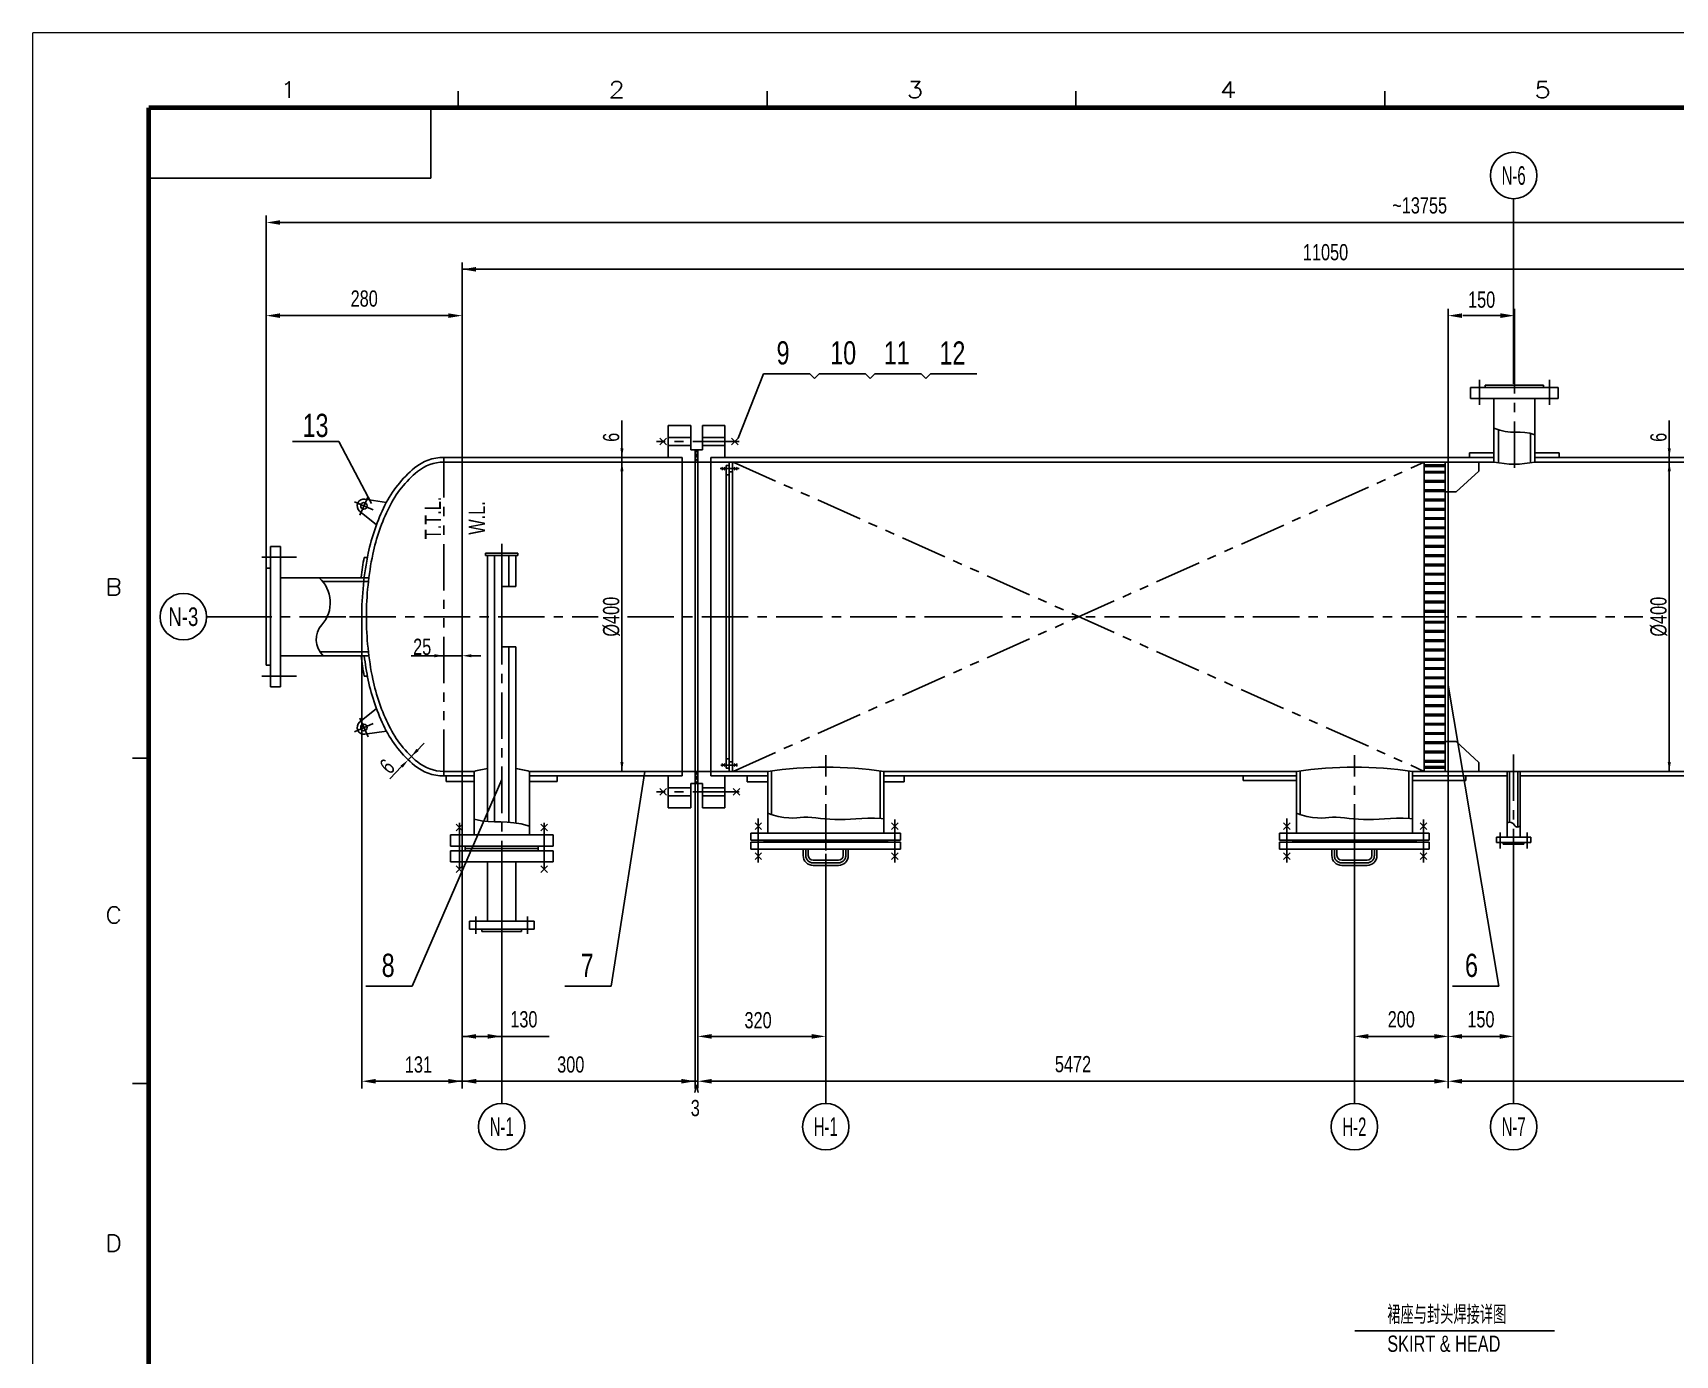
# Model space of a CAD drawing. Extents: x 0 to 841, y 0 to 594.
# Drawn here: x 0 to 354, y 309 to 594 of the extents above; entities that cross this region are included whole.
import ezdxf
from ezdxf.enums import TextEntityAlignment as Align

# ---------------------------------------------------------------- set-up
doc = ezdxf.new("R2010")
doc.units = 0
doc.header["$LTSCALE"] = 8
doc.header["$MEASUREMENT"] = 0
for name, pattern in [('CENTER', [2, 1.25, -0.25, 0.25, -0.25]), ('HIDDEN', [0.375, 0.25, -0.125]), ('PHANTOM', [2.5, 1.25, -0.25, 0.25, -0.25, 0.25, -0.25])]:
    doc.linetypes.add(name, pattern=pattern)
doc.layers.get('0').update_dxf_attribs({"color": 2, "linetype": 'CONTINUOUS'})
for name, color, linetype in [('border', 7, 'CONTINUOUS'), ('CEN', 3, 'CENTER'), ('HID', 4, 'HIDDEN'), ('OT', 1, 'CONTINUOUS'), ('PHAN', 6, 'PHANTOM')]:
    doc.layers.add(name, color=color, linetype=linetype)
doc.styles.add('HZ0', font='TXT.shx', dxfattribs={"width": 0.75, "bigfont": 'hztxt0.shx'})
doc.styles.get("Standard").update_dxf_attribs({"font": 'JDECSTD', "width": 0.75, "bigfont": 'HZDX'})

# ---------------------------------------------------------------- blocks, each defined once
blk = doc.blocks.new('cenline')
at = {"layer": 'CEN'}
for p, q in [((69.16, 492.04), (73.57, 492.04)), ((71.36, 489.84), (71.36, 494.25))]:
    blk.add_line(p, q, dxfattribs=at)

msp = doc.modelspace()

# ---------------------------------------------------------------- hatches: boundary and pattern name
h = msp.add_hatch()
h.set_pattern_fill('LINE', color=256, scale=0.166667, angle=495, style=0)
h.set_pattern_definition([(135, (-20.39756, 159.9337), (-0.37417734, -0.37417734), [])])
h.paths.add_polyline_path([(143.3113, 504.1243), (142.778, 504.1243), (142.778, 502.6943), (143.3113, 502.6943)])
h = msp.add_hatch()
h.set_pattern_fill('LINE', color=256, scale=0.166667, angle=405, style=0)
h.set_pattern_definition([(45, (-20.39756, 159.9337), (-0.37417734, 0.37417734), [])])
h.paths.add_polyline_path([(143.3113, 504.1243), (142.778, 504.1243), (142.778, 502.6943), (143.3113, 502.6943)])
h = msp.add_hatch()
h.set_pattern_fill('LINE', color=256, scale=0.166667, angle=405, style=0)
h.set_pattern_definition([(45, (-20.39756, 158.8539), (-0.37417734, 0.37417734), [])])
h.paths.add_polyline_path([(143.3113, 503.0445), (142.778, 503.0445), (142.778, 501.6145), (143.3113, 501.6145)])
h = msp.add_hatch()
h.set_pattern_fill('LINE', color=256, scale=0.166667, angle=495, style=0)
h.set_pattern_definition([(135, (-20.39756, 158.8539), (-0.37417734, -0.37417734), [])])
h.paths.add_polyline_path([(143.3113, 503.0445), (142.778, 503.0445), (142.778, 501.6145), (143.3113, 501.6145)])
h = msp.add_hatch()
h.set_pattern_fill('LINE', color=256, scale=0.166667, angle=495, style=0)
h.set_pattern_definition([(225, (-20.39756, 777.44136), (-0.37417734, 0.37417734), [])])
h.paths.add_polyline_path([(143.3113, 433.2508), (142.778, 433.2508), (142.778, 434.6807), (143.3113, 434.6807)])
h = msp.add_hatch()
h.set_pattern_fill('LINE', color=256, scale=0.166667, angle=405, style=0)
h.set_pattern_definition([(315, (-20.39756, 777.44136), (-0.37417734, -0.37417734), [])])
h.paths.add_polyline_path([(143.3113, 433.2508), (142.778, 433.2508), (142.778, 434.6807), (143.3113, 434.6807)])
h = msp.add_hatch()
h.set_pattern_fill('LINE', color=256, scale=0.166667, angle=405, style=0)
h.set_pattern_definition([(315, (-20.39756, 776.36156), (-0.37417734, -0.37417734), [])])
h.paths.add_polyline_path([(143.3113, 432.171), (142.778, 432.171), (142.778, 433.6009), (143.3113, 433.6009)])
h = msp.add_hatch()
h.set_pattern_fill('LINE', color=256, scale=0.166667, angle=495, style=0)
h.set_pattern_definition([(225, (-20.39756, 776.36156), (-0.37417734, 0.37417734), [])])
h.paths.add_polyline_path([(143.3113, 432.171), (142.778, 432.171), (142.778, 433.6009), (143.3113, 433.6009)])

# ---------------------------------------------------------------- linework, layer by layer
for p, q in [((319.158, 518.3196), (319.158, 558.2511)), ((152.0296, 506.6114), (157.4589, 520.5122)), ((167.4589, 520.5122), (168.4589, 519.5122)), ((169.4589, 520.5122), (168.4589, 519.5122)), ((179.4589, 520.5122), (180.4589, 519.5122)), ((181.4589, 520.5122), (180.4589, 519.5122)), ((191.4589, 520.5122), (192.4589, 519.5122)), ((193.4589, 520.5122), (192.4589, 519.5122)), ((126.9679, 434.8143), (126.9679, 510.4614)), ((352.7019, 434.8143), (352.7019, 510.4614)), ((73.0207, 492.5781), (65.9315, 505.8874)), ((47.5122, 468.1476), (37.4371, 468.1476)), ((92.542, 459.7317), (81.5182, 459.7317)), ((84.5578, 459.7317), (81.6188, 459.7317)), ((94.542, 459.7317), (96.542, 459.7317)), ((305.0532, 453.3637), (315.9709, 388.4881)), ((80.8677, 437.2727), (84.3185, 440.8918)), ((79.4876, 435.8252), (76.9512, 433.1651)), ((101.0578, 433.0233), (81.7526, 388.4881)), ((131.9021, 434.8143), (124.6467, 388.4881)), ((142.778, 432.5823), (142.778, 366.4355)), ((101.0578, 418.0874), (101.0578, 376.1807)), ((101.0578, 417.9757), (101.0578, 363.2214)), ((284.8338, 417.9757), (284.8338, 363.2214)), ((319.158, 417.9757), (319.158, 363.2214)), ((143.3113, 376.6807), (143.3113, 366.5146)), ((305.0532, 376.6807), (305.0532, 366.5146)), ((305.0532, 376.6807), (305.0532, 366.5146)), ((142.6902, 365.5702), (143.0522, 367.2454)), ((143.4141, 365.5702), (143.0522, 367.2454)), ((146.3113, 368.0146), (302.0532, 368.0146)), ((284.9333, 314.2175), (327.9961, 314.2175))]:
    msp.add_line(p, q)
at = {"color": 2}
for p, q in [((50.3013, 469.1476), (50.3013, 554.6215)), ((53.3013, 553.1215), (580.3709, 553.1215)), ((92.542, 503.3143), (92.542, 544.533)), ((92.542, 543.033), (464.6901, 543.033)), ((50.3013, 469.1476), (50.3013, 534.5443)), ((92.542, 502.481), (92.542, 534.5443)), ((305.0532, 501.481), (305.0532, 534.5443)), ((319.3127, 518.0345), (319.3127, 534.5443)), ((53.3013, 533.0443), (89.542, 533.0443)), ((308.2079, 533.0443), (316.3127, 533.0443)), ((70.8912, 468.1631), (70.8912, 366.4355)), ((92.542, 436.1038), (92.542, 366.4355)), ((143.3113, 432.8143), (143.3113, 376.1807)), ((305.0532, 435.0454), (305.0532, 376.1807)), ((319.158, 418.0874), (319.158, 376.1807)), ((170.8938, 417.0434), (170.8938, 363.2214)), ((284.8338, 417.0434), (284.8338, 376.1807)), ((92.542, 377.6807), (111.2499, 377.6807)), ((146.3113, 377.6807), (167.8938, 377.6807)), ((302.0532, 377.6807), (287.8338, 377.6807)), ((308.0532, 377.6807), (316.158, 377.6807)), ((73.9017, 368.0129), (92.542, 368.0129)), ((92.542, 368.0146), (143.3113, 368.0146)), ((308.0532, 368.0146), (464.6901, 368.0146))]:
    msp.add_line(p, q, dxfattribs=at)
at = {"color": 7, "lineweight": 25}
msp.add_line((305.0532, 433.8143), (305.0532, 396.3121), dxfattribs=at)
at = {"extrusion": (0, 0, -1)}
for p, q in [((159.1332, 425.5177), (158.397, 425.7794)), ((160.6151, 425.103), (159.1332, 425.5177)), ((161.858, 424.8635), (160.6151, 425.103)), ((162.9103, 424.7598), (161.858, 424.8635)), ((164.6371, 424.8031), (163.8205, 424.7528)), ((165.4085, 424.8714), (164.6371, 424.8031)), ((166.1832, 424.9186), (165.4085, 424.8714)), ((167.0012, 424.9142), (166.1832, 424.9186)), ((167.8679, 424.8639), (167.0012, 424.9142)), ((168.7802, 424.7824), (167.8679, 424.8639)), ((169.7352, 424.6844), (168.7802, 424.7824)), ((273.0733, 425.5177), (272.337, 425.7794)), ((274.5552, 425.103), (273.0733, 425.5177)), ((275.798, 424.8635), (274.5552, 425.103)), ((276.8503, 424.7598), (275.798, 424.8635)), ((278.5771, 424.8031), (277.7605, 424.7528)), ((279.3485, 424.8714), (278.5771, 424.8031)), ((280.1232, 424.9186), (279.3485, 424.8714)), ((280.9412, 424.9142), (280.1232, 424.9186)), ((281.8079, 424.8639), (280.9412, 424.9142)), ((282.7202, 424.7824), (281.8079, 424.8639)), ((283.6752, 424.6844), (282.7202, 424.7824)), ((163.8205, 424.7528), (162.9103, 424.7598)), ((170.7298, 424.5843), (169.7352, 424.6844)), ((171.7609, 424.497), (170.7298, 424.5843)), ((172.8254, 424.437), (171.7609, 424.497)), ((173.9203, 424.4189), (172.8254, 424.437)), ((175.0446, 424.4515), (173.9203, 424.4189)), ((176.205, 424.5195), (175.0446, 424.4515)), ((177.4105, 424.6015), (176.205, 424.5195)), ((178.6699, 424.6766), (177.4105, 424.6015)), ((179.9921, 424.7233), (178.6699, 424.6766)), ((181.3859, 424.7205), (179.9921, 424.7233)), ((182.8602, 424.6469), (181.3859, 424.7205)), ((183.3906, 424.5908), (182.8602, 424.6469)), ((277.7605, 424.7528), (276.8503, 424.7598)), ((284.6698, 424.5843), (283.6752, 424.6844)), ((285.7009, 424.497), (284.6698, 424.5843)), ((286.7654, 424.437), (285.7009, 424.497)), ((287.8603, 424.4189), (286.7654, 424.437)), ((288.9846, 424.4515), (287.8603, 424.4189)), ((290.145, 424.5195), (288.9846, 424.4515)), ((291.3505, 424.6015), (290.145, 424.5195)), ((292.6099, 424.6766), (291.3505, 424.6015)), ((293.9321, 424.7233), (292.6099, 424.6766)), ((295.3259, 424.7205), (293.9321, 424.7233)), ((296.8002, 424.6469), (295.3259, 424.7205)), ((297.3306, 424.5908), (296.8002, 424.6469))]:
    msp.add_line(p, q, dxfattribs=at)
for points in [[(-314.9122, 508.781), (-316.1609, 508.3281), (-317.3342, 508.0743), (-318.4487, 507.9591), (-319.5207, 507.9222), (-320.5667, 507.9032), (-321.6032, 507.8417), (-322.6466, 507.6773), (-323.7133, 507.3497)], [(-107.0115, 423.0325), (-105.2493, 423.49), (-103.6693, 423.7464), (-102.2194, 423.8628), (-100.8478, 423.9), (-99.5024, 423.9192), (-98.1313, 423.9814), (-96.6826, 424.1474), (-95.1042, 424.4783)]]:
    msp.add_lwpolyline(points, dxfattribs=at)
for points in [[(61.7015, 476.5476, -0.41440099), (62.303, 466.4282, 0.40600027), (62.6038, 459.7476, -0.43244749)], [(317.7543, 423.734, -0.40814834), (319.3447, 423.2342, 0.60515134), (320.5618, 423.1292, -0.43244749)]]:
    msp.add_lwpolyline(points, format="xyb")
for centre in [(319.158, 563.2511), (32.4371, 468.1476), (101.0578, 358.2214), (170.8938, 358.2214), (284.8338, 358.2214), (319.158, 358.2214)]:
    msp.add_circle(centre, 5)
at = {"color": 2}
for points in [[(53.3013, 553.6215), (53.3013, 552.6215), (50.3013, 553.1215)], [(95.542, 543.533), (95.542, 542.533), (92.542, 543.033)], [(53.3013, 533.5443), (53.3013, 532.5443), (50.3013, 533.0443)], [(89.542, 533.5443), (89.542, 532.5443), (92.542, 533.0443)], [(308.0532, 532.5443), (308.0532, 533.5443), (305.0532, 533.0443)], [(316.3127, 532.5443), (316.3127, 533.5443), (319.3127, 533.0443)], [(95.542, 378.1807), (95.542, 377.1807), (92.542, 377.6807)], [(98.0578, 378.1807), (98.0578, 377.1807), (101.0578, 377.6807)], [(146.3113, 378.1807), (146.3113, 377.1807), (143.3113, 377.6807)], [(167.8938, 378.1807), (167.8938, 377.1807), (170.8938, 377.6807)], [(287.8338, 378.1807), (287.8338, 377.1807), (284.8338, 377.6807)], [(302.0532, 378.1807), (302.0532, 377.1807), (305.0532, 377.6807)], [(308.0532, 378.1807), (308.0532, 377.1807), (305.0532, 377.6807)], [(316.158, 378.1807), (316.158, 377.1807), (319.158, 377.6807)], [(73.9017, 368.5129), (73.9017, 367.5129), (70.9017, 368.0129)], [(89.5525, 368.5129), (89.5525, 367.5129), (92.5525, 368.0129)], [(95.5525, 368.5129), (95.5525, 367.5129), (92.5525, 368.0129)], [(139.778, 368.5146), (139.778, 367.5146), (142.778, 368.0146)]]:
    msp.add_solid(points, dxfattribs=at)
for points in [[(126.6346, 504.4174), (127.3013, 504.4174), (126.9679, 502.4174)], [(352.3686, 504.4174), (353.0353, 504.4174), (352.7019, 502.4174)], [(126.6346, 499.481), (127.3013, 499.481), (126.9679, 501.481)], [(352.3686, 499.481), (353.0353, 499.481), (352.7019, 501.481)], [(86.5578, 459.3984), (86.5578, 460.065), (88.5578, 459.7317)], [(94.542, 459.3984), (94.542, 460.065), (92.542, 459.7317)], [(82.6971, 439.6744), (83.1796, 439.2143), (81.5582, 437.9969)], [(79.2463, 436.0552), (79.7288, 435.5952), (80.8677, 437.2727)], [(126.6346, 436.8143), (127.3013, 436.8143), (126.9679, 434.8143)], [(352.3686, 436.8143), (353.0353, 436.8143), (352.7019, 434.8143)], [(146.3113, 368.5146), (146.3113, 367.5146), (143.3113, 368.0146)], [(302.0532, 368.5146), (302.0532, 367.5146), (305.0532, 368.0146)], [(308.0532, 368.5146), (308.0532, 367.5146), (305.0532, 368.0146)]]:
    msp.add_solid(points)
at = {"layer": 'border', "color": 1, "lineweight": 0}
for p in [(841, 594.0037), (0, 0)]:
    msp.add_line(p, (0, 594.0037), dxfattribs=at)
at = {"layer": 'border', "color": 3}
for p, q in [((91.6513, 577.8958), (91.6513, 581.4324)), ((158.2343, 577.8958), (158.2343, 581.4324)), ((224.8172, 577.8958), (224.8172, 581.4324)), ((291.4002, 577.8958), (291.4002, 581.4324)), ((25, 437.6371), (21.4634, 437.6371)), ((25, 367.531), (21.4634, 367.531))]:
    msp.add_line(p, q, dxfattribs=at)
at = {"layer": 'border', "color": 5, "lineweight": 100}
for p in [(824, 577.8537), (25, 17)]:
    msp.add_line(p, (25, 577.8537), dxfattribs=at)
at = {"layer": 'border', "color": 4}
for p, q in [((85.812, 577.8537), (85.812, 562.6507)), ((85.812, 562.6507), (25, 562.6507))]:
    msp.add_line(p, q, dxfattribs=at)
at = {"layer": 'CEN', "extrusion": (0, 0, -1)}
for p, q in [((319.3127, 500.2275), (319.3127, 522.0801)), ((311.7689, 513.823), (311.7689, 519.1753)), ((326.8565, 513.823), (326.8565, 519.1753)), ((101.0578, 483.829), (101.0578, 396.3452)), ((170.8938, 401.7164), (170.8938, 438.2938)), ((284.8338, 401.7164), (284.8338, 438.2938)), ((91.9292, 423.6969), (91.9292, 412.549)), ((110.1865, 423.6969), (110.1865, 412.549)), ((156.3552, 415.1358), (156.3552, 424.6378)), ((185.7768, 415.1593), (185.7768, 424.4465)), ((270.2952, 415.1358), (270.2952, 424.6378)), ((299.7168, 415.1593), (299.7168, 424.4465)), ((316.2527, 418.2056), (316.2527, 421.6139)), ((322.0633, 418.2056), (322.0633, 421.6139)), ((175.1988, 416.6658), (175.1988, 418.0434)), ((289.1388, 416.6658), (289.1388, 418.0434)), ((168.1632, 415.0914), (173.6244, 415.0914)), ((282.1032, 415.0914), (287.5644, 415.0914)), ((95.5035, 403.5546), (95.5035, 399.7887)), ((106.6122, 403.5546), (106.6122, 399.7887))]:
    msp.add_line(p, q, dxfattribs=at)
at = {"layer": 'CEN'}
for p, q in [((152.2674, 505.9034), (134.4085, 505.9034)), ((148.16, 500.077), (152.1996, 500.077)), ((49.3756, 480.9726), (56.8, 480.9726)), ((41.4925, 468.1476), (73.3987, 468.1476)), ((68.2558, 468.1476), (121.8621, 468.1476)), ((128.1855, 468.1476), (203.9045, 468.1476)), ((198.9762, 468.1476), (347.0333, 468.1476)), ((211.0187, 468.1476), (211.4779, 468.1476)), ((49.3756, 455.3226), (56.8, 455.3226)), ((319.158, 412.4389), (319.158, 439.1471)), ((148.2513, 436.1803), (151.8477, 436.1803)), ((152.2674, 430.3918), (134.4085, 430.3918))]:
    msp.add_line(p, q, dxfattribs=at)
for centre, start, end in [((168.1632, 416.6658), 180, 270), ((173.6244, 416.6658), 270, 0), ((282.1032, 416.6658), 180, 270), ((287.5644, 416.6658), 270, 0)]:
    msp.add_arc(centre, 1.5744, start, end, dxfattribs=at)
at = {"layer": 'HID'}
for p, q in [((178.2738, 424.0458), (178.2738, 424.0458)), ((292.2138, 424.0458), (292.2138, 424.0458))]:
    msp.add_line(p, q, dxfattribs=at)
at = {"layer": 'OT'}
for p, q in [((157.4589, 520.5122), (167.4589, 520.5122)), ((169.4589, 520.5122), (179.4589, 520.5122)), ((181.4589, 520.5122), (191.4589, 520.5122)), ((193.4589, 520.5122), (203.4589, 520.5122)), ((313.0262, 518.0345), (313.7687, 518.0345)), ((313.0262, 517.5395), (313.7687, 517.5395)), ((309.8582, 515.1635), (313.7687, 515.1635)), ((136.5743, 505.1972), (135.1585, 506.6097)), ((135.1601, 505.1955), (136.5727, 506.6114)), ((136.9264, 509.3767), (136.9264, 502.481)), ((141.7836, 509.3767), (136.9264, 509.3767)), ((141.7836, 506.7701), (136.9264, 506.7701)), ((141.7836, 504.1243), (141.7836, 509.3767)), ((144.3058, 504.1243), (144.3058, 509.3767)), ((144.3058, 509.3767), (149.163, 509.3767)), ((144.3058, 506.7701), (149.163, 506.7701)), ((149.163, 509.3767), (149.163, 502.481)), ((152.0313, 505.1972), (150.6154, 506.6097)), ((150.6171, 505.1955), (152.0296, 506.6114)), ((65.9315, 505.8874), (55.9315, 505.8874)), ((141.7836, 505.0368), (136.9264, 505.0368)), ((141.7836, 504.1243), (144.3058, 504.1243)), ((142.778, 432.171), (142.778, 504.1243)), ((143.3113, 432.171), (143.3113, 504.1243)), ((144.3058, 505.0368), (149.163, 505.0368)), ((314.9122, 503.4879), (309.6475, 503.4879)), ((323.7133, 503.4879), (328.978, 503.4879)), ((88.5578, 502.481), (139.9521, 502.481)), ((88.5578, 501.481), (314.9122, 501.481)), ((92.542, 433.8143), (92.542, 502.481)), ((139.9521, 433.8143), (139.9521, 502.481)), ((146.1373, 433.8143), (146.1373, 502.481)), ((146.1373, 502.481), (314.9122, 502.481)), ((149.17, 499.7437), (148.5033, 500.4104)), ((149.17, 500.4104), (148.5033, 499.7437)), ((149.4344, 500.7437), (149.4344, 468.1476)), ((149.4344, 500.7437), (150.1011, 500.7437)), ((150.1011, 501.481), (150.1011, 468.1476)), ((150.1011, 499.4104), (150.7677, 499.4104)), ((150.7677, 501.481), (150.7677, 468.1476)), ((151.832, 500.4104), (151.1654, 499.7437)), ((151.832, 499.7437), (151.1654, 500.4104)), ((299.899, 434.8143), (299.899, 501.481)), ((299.899, 500.8663), (304.3865, 500.8663)), ((299.899, 500.533), (304.3865, 500.533)), ((299.899, 499.481), (304.3865, 499.481)), ((299.899, 499.1476), (304.3865, 499.1476)), ((304.3865, 434.8143), (304.3865, 501.533)), ((305.0532, 434.8143), (305.0532, 501.533)), ((306.7877, 495.0783), (311.6532, 499.5494)), ((311.6532, 499.5494), (311.6532, 501.481)), ((323.7133, 502.481), (449.3127, 502.481)), ((323.7133, 501.481), (449.3127, 501.481)), ((149.4344, 498.7437), (150.1011, 498.7437)), ((299.899, 497.481), (304.3865, 497.481)), ((299.899, 497.1476), (304.3865, 497.1476)), ((76.199, 492.7934), (71.5801, 493.4875)), ((299.899, 495.481), (304.3865, 495.481)), ((299.899, 495.1476), (304.3865, 495.1476)), ((299.899, 493.481), (304.3865, 493.481)), ((299.899, 493.1476), (304.3865, 493.1476)), ((304.3865, 495.0783), (306.7877, 495.0783)), ((74.0501, 487.9506), (70.4362, 490.9097)), ((299.899, 491.481), (304.3865, 491.481)), ((299.899, 491.1476), (304.3865, 491.1476)), ((299.899, 489.481), (304.3865, 489.481)), ((299.899, 489.1476), (304.3865, 489.1476)), ((299.899, 487.481), (304.3865, 487.481)), ((299.899, 487.1476), (304.3865, 487.1476)), ((299.899, 485.481), (304.3865, 485.481)), ((299.899, 485.1476), (304.3865, 485.1476)), ((51.1971, 483.2541), (53.3821, 483.2541)), ((51.1971, 483.2541), (51.1971, 468.1476)), ((53.3821, 483.2541), (53.3821, 468.1476)), ((299.899, 483.481), (304.3865, 483.481)), ((299.899, 483.1476), (304.3865, 483.1476)), ((299.899, 481.481), (304.3865, 481.481)), ((50.3013, 478.5803), (51.1971, 478.5803)), ((50.3013, 478.5803), (50.3013, 468.1476)), ((50.3013, 478.5803), (50.3013, 468.1476)), ((71.4191, 480.9403), (72.115, 480.9403)), ((299.899, 481.1476), (304.3865, 481.1476)), ((299.899, 479.481), (304.3865, 479.481)), ((299.899, 479.1476), (304.3865, 479.1476)), ((53.3821, 476.5476), (72.424, 476.5476)), ((62.5029, 475.7115), (72.3229, 475.7115)), ((299.899, 477.481), (304.3865, 477.481)), ((299.899, 477.1476), (304.3865, 477.1476)), ((299.899, 475.481), (304.3865, 475.481)), ((299.899, 475.1476), (304.3865, 475.1476)), ((299.899, 473.481), (304.3865, 473.481)), ((299.899, 473.1476), (304.3865, 473.1476)), ((299.899, 471.481), (304.3865, 471.481)), ((299.899, 471.1476), (304.3865, 471.1476)), ((50.3013, 457.7149), (50.3013, 468.1476)), ((50.3013, 457.7149), (50.3013, 468.1476)), ((51.1971, 453.0412), (51.1971, 468.1476)), ((53.3821, 453.0412), (53.3821, 468.1476)), ((149.4344, 435.5136), (149.4344, 468.1476)), ((150.1011, 434.8143), (150.1011, 468.1476)), ((150.7677, 434.8143), (150.7677, 468.1476)), ((299.899, 469.481), (304.3865, 469.481)), ((299.899, 469.1476), (304.3865, 469.1476)), ((299.899, 467.1476), (304.3865, 467.1476)), ((299.899, 466.8143), (304.3865, 466.8143)), ((299.899, 465.1476), (304.3865, 465.1476)), ((299.899, 464.8143), (304.3865, 464.8143)), ((61.8967, 460.5837), (72.3229, 460.5837)), ((299.899, 463.1476), (304.3865, 463.1476)), ((299.899, 462.8143), (304.3865, 462.8143)), ((299.899, 461.1476), (304.3865, 461.1476)), ((299.899, 460.8143), (304.3865, 460.8143)), ((50.3013, 457.7149), (51.1971, 457.7149)), ((53.3821, 459.7476), (72.424, 459.7476)), ((299.899, 459.1476), (304.3865, 459.1476)), ((299.899, 458.8143), (304.3865, 458.8143)), ((299.899, 457.1476), (304.3865, 457.1476)), ((299.899, 456.8143), (304.3865, 456.8143)), ((71.4191, 455.355), (72.115, 455.355)), ((299.899, 455.1476), (304.3865, 455.1476)), ((299.899, 454.8143), (304.3865, 454.8143)), ((299.899, 453.1476), (304.3865, 453.1476)), ((51.1971, 453.0412), (53.3821, 453.0412)), ((299.899, 452.8143), (304.3865, 452.8143)), ((299.899, 451.1476), (304.3865, 451.1476)), ((299.899, 450.8143), (304.3865, 450.8143)), ((74.0501, 448.3447), (70.4362, 445.3856)), ((299.899, 449.1476), (304.3865, 449.1476)), ((299.899, 448.8143), (304.3865, 448.8143)), ((299.899, 447.1476), (304.3865, 447.1476)), ((299.899, 446.8143), (304.3865, 446.8143)), ((76.199, 443.5019), (71.5801, 442.8077)), ((299.899, 445.1476), (304.3865, 445.1476)), ((299.899, 444.8143), (304.3865, 444.8143)), ((299.899, 443.1476), (304.3865, 443.1476)), ((299.899, 442.8143), (304.3865, 442.8143)), ((299.899, 441.1476), (304.3865, 441.1476)), ((299.899, 440.8143), (304.3865, 440.8143)), ((299.899, 439.1476), (304.3865, 439.1476)), ((302.831, 441.1476), (304.3865, 441.1476)), ((302.831, 440.8143), (304.3865, 440.8143)), ((304.3865, 441.217), (306.7877, 441.217)), ((306.7877, 441.217), (311.6532, 436.7459)), ((149.17, 435.8469), (148.5033, 436.5136)), ((149.17, 436.5136), (148.5033, 435.8469)), ((149.4344, 437.5136), (150.1011, 437.5136)), ((149.4344, 435.5136), (150.1011, 435.5136)), ((150.1011, 436.8469), (150.7677, 436.8469)), ((151.832, 436.5136), (151.1654, 435.8469)), ((151.832, 435.8469), (151.1654, 436.5136)), ((299.899, 438.8143), (304.3865, 438.8143)), ((299.899, 437.1476), (304.3865, 437.1476)), ((299.899, 436.8143), (304.3865, 436.8143)), ((299.899, 435.8539), (304.3865, 435.8539)), ((299.899, 435.5206), (304.3865, 435.5206)), ((311.6532, 436.7459), (311.6532, 434.7623)), ((88.5578, 434.8143), (95.1042, 434.8143)), ((88.5578, 433.8143), (95.1042, 433.8143)), ((89.0999, 432.6143), (89.0999, 433.8143)), ((89.0999, 432.6143), (95.1042, 432.6143)), ((107.0115, 434.8143), (153.397, 434.8143)), ((107.0115, 433.8143), (139.9521, 433.8143)), ((113.0157, 432.6143), (107.0115, 432.6143)), ((113.0157, 432.6143), (113.0157, 433.8143)), ((136.9264, 426.9185), (136.9264, 433.8143)), ((141.7836, 432.171), (144.3058, 432.171)), ((141.7836, 426.9185), (141.7836, 432.171)), ((142.778, 434.5861), (143.3113, 434.5861)), ((143.3113, 434.8143), (143.3186, 434.8143)), ((143.3113, 434.7995), (143.3186, 434.7995)), ((144.3058, 426.9185), (144.3058, 432.171)), ((146.1373, 433.8143), (153.397, 433.8143)), ((149.163, 426.9185), (149.163, 433.8143)), ((153.397, 434.8143), (158.397, 434.8143)), ((153.397, 433.8143), (158.397, 433.8143)), ((153.9767, 432.5373), (153.9767, 433.8143)), ((153.9767, 432.5373), (158.397, 432.5373)), ((183.3906, 434.8143), (272.337, 434.8143)), ((183.3906, 433.8143), (272.337, 433.8143)), ((183.3906, 432.5373), (187.8108, 432.5373)), ((187.8108, 432.5373), (187.8108, 433.8143)), ((264.0058, 432.8143), (260.8338, 432.8143)), ((272.337, 432.8091), (260.8338, 432.8091)), ((297.3306, 434.8143), (405.2729, 434.8143)), ((297.3306, 433.8143), (317.7543, 433.8143)), ((297.3306, 432.8091), (308.8338, 432.8091)), ((305.6618, 432.8143), (308.8338, 432.8143)), ((317.7543, 420.5983), (317.7543, 434.8143)), ((318.2606, 423.8113), (318.2606, 434.8143)), ((320.0554, 422.8149), (320.0554, 434.8143)), ((320.5618, 420.5983), (320.5618, 434.8143)), ((320.5618, 433.8143), (405.2729, 433.8143)), ((136.5743, 431.0981), (135.1585, 429.6856)), ((135.1601, 431.0998), (136.5727, 429.6839)), ((141.7836, 431.2585), (136.9264, 431.2585)), ((141.7836, 429.5252), (136.9264, 429.5252)), ((144.3058, 431.2585), (149.163, 431.2585)), ((144.3058, 429.5252), (149.163, 429.5252)), ((152.3527, 431.0981), (150.9368, 429.6856)), ((150.9385, 431.0998), (152.351, 429.6839)), ((141.7836, 426.9185), (136.9264, 426.9185)), ((144.3058, 426.9185), (149.163, 426.9185)), ((157.0609, 423.7039), (155.6495, 422.2924)), ((157.0609, 422.2924), (155.6495, 423.7039)), ((186.4825, 422.2924), (185.0711, 423.7039)), ((186.4825, 423.7039), (185.0711, 422.2924)), ((271.0009, 422.2924), (269.5895, 423.7039)), ((271.0009, 423.7039), (269.5895, 422.2924)), ((300.4225, 423.7039), (299.0111, 422.2924)), ((300.4225, 422.2924), (299.0111, 423.7039)), ((315.4403, 420.5983), (322.8758, 420.5983)), ((315.4403, 419.4743), (315.4403, 420.5983)), ((315.4403, 419.4743), (322.8758, 419.4743)), ((316.9264, 419.0874), (316.9264, 419.4743)), ((316.9264, 419.0874), (321.3897, 419.0874)), ((321.3897, 419.0874), (321.3897, 419.4743)), ((322.8758, 419.4743), (322.8758, 420.5983)), ((157.0609, 415.8063), (155.6495, 417.2178)), ((157.0609, 417.2178), (155.6495, 415.8063)), ((186.4825, 417.2178), (185.0711, 415.8063)), ((186.4825, 415.8063), (185.0711, 417.2178)), ((271.0009, 417.2178), (269.5895, 415.8063)), ((271.0009, 415.8063), (269.5895, 417.2178)), ((300.4225, 415.8063), (299.0111, 417.2178)), ((300.4225, 417.2178), (299.0111, 415.8063)), ((81.7526, 388.4881), (71.7526, 388.4881)), ((124.6467, 388.4881), (114.6467, 388.4881)), ((315.9709, 388.4881), (305.9709, 388.4881))]:
    msp.add_line(p, q, dxfattribs=at)
at = {"layer": 'OT', "extrusion": (0, 0, -1)}
for p, q in [((313.0262, 517.5395), (309.8582, 517.5395)), ((309.8582, 515.1635), (309.8582, 517.5395)), ((313.0262, 517.5395), (313.0262, 518.0345)), ((325.5992, 518.0345), (313.7687, 518.0345)), ((328.7672, 517.5395), (313.7687, 517.5395)), ((325.5992, 517.5395), (325.5992, 518.0345)), ((328.7672, 515.1635), (328.7672, 517.5395)), ((328.7672, 515.1635), (313.7687, 515.1635)), ((314.9122, 501.481), (314.9122, 515.1635)), ((323.7133, 501.481), (323.7133, 515.1635)), ((315.8619, 501.3055), (315.8619, 508.4366)), ((322.7636, 501.3055), (322.7636, 507.6414)), ((309.6475, 503.4879), (309.6475, 502.481)), ((328.978, 503.4879), (328.978, 502.481)), ((97.5658, 481.8436), (104.5498, 481.8436)), ((97.5658, 481.8436), (97.5658, 481.3436)), ((104.5498, 481.8436), (104.5498, 481.3436)), ((97.5658, 481.3436), (104.5498, 481.3436)), ((98.0205, 481.3436), (98.0205, 423.9941)), ((99.5205, 481.3436), (99.5205, 423.919)), ((102.5952, 481.3436), (102.5952, 474.636)), ((104.0952, 481.3436), (104.0952, 474.636)), ((101.0578, 474.7436), (101.0578, 461.505)), ((101.0578, 474.636), (104.0952, 474.636)), ((101.0578, 461.6592), (104.0952, 461.6592)), ((102.5952, 461.6592), (102.5952, 423.8326)), ((104.0952, 461.6592), (104.0952, 423.6773)), ((95.1042, 434.8143), (95.1042, 421.1032)), ((107.0115, 434.8143), (107.0115, 421.1032)), ((158.397, 421.4874), (158.397, 434.8143)), ((159.1941, 425.5006), (159.1941, 434.8143)), ((182.5935, 424.6602), (182.5935, 434.8143)), ((183.3906, 421.4874), (183.3906, 434.8143)), ((260.8338, 432.8091), (260.8338, 433.8143)), ((272.337, 421.4874), (272.337, 434.8143)), ((273.1341, 425.5006), (273.1341, 434.8143)), ((296.5335, 424.6602), (296.5335, 434.8143)), ((297.3306, 421.4874), (297.3306, 434.8143)), ((308.8338, 432.8091), (308.8338, 433.8143)), ((91.2221, 421.9826), (92.6363, 423.3968)), ((92.6363, 421.9826), (91.2221, 423.3968)), ((110.8936, 421.9826), (109.4794, 423.3968)), ((109.4794, 421.9826), (110.8936, 423.3968)), ((154.7808, 421.4874), (187.0068, 421.4874)), ((154.7808, 420.0114), (154.7808, 421.4874)), ((187.0068, 420.0114), (187.0068, 421.4874)), ((268.7208, 421.4874), (300.9468, 421.4874)), ((268.7208, 420.0114), (268.7208, 421.4874)), ((300.9468, 420.0114), (300.9468, 421.4874)), ((89.9992, 421.1032), (112.1165, 421.1032)), ((89.9992, 421.1032), (89.9992, 418.7032)), ((89.9992, 418.7032), (112.1165, 418.7032)), ((89.9992, 417.7032), (112.1165, 417.7032)), ((89.9992, 415.3032), (89.9992, 417.7032)), ((93.1992, 418.7032), (93.1992, 418.2032)), ((93.1992, 418.2032), (108.9165, 418.2032)), ((93.1992, 417.7032), (93.1992, 418.2032)), ((108.9165, 418.7032), (108.9165, 418.2032)), ((108.9165, 417.7032), (108.9165, 418.2032)), ((112.1165, 421.1032), (112.1165, 418.7032)), ((112.1165, 415.3032), (112.1165, 417.7032)), ((154.7808, 420.0114), (187.0068, 420.0114)), ((154.7808, 419.5194), (187.0068, 419.5194)), ((154.7808, 419.5194), (154.7808, 418.0434)), ((154.7808, 418.0434), (187.0068, 418.0434)), ((157.6049, 419.7654), (157.6049, 420.0114)), ((157.6049, 419.7654), (184.1827, 419.7654)), ((157.6049, 419.7654), (184.1827, 419.7654)), ((157.6049, 419.7654), (157.6049, 419.5194)), ((166.0377, 416.6658), (166.0377, 418.0434)), ((166.5888, 416.6658), (166.5888, 418.0434)), ((167.1398, 416.6658), (167.1398, 418.0434)), ((174.6477, 416.6658), (174.6477, 418.0434)), ((175.7498, 416.6658), (175.7498, 418.0434)), ((184.1827, 419.7654), (184.1827, 420.0114)), ((184.1827, 419.7654), (184.1827, 419.5194)), ((187.0068, 419.5194), (187.0068, 418.0434)), ((268.7208, 420.0114), (300.9468, 420.0114)), ((268.7208, 419.5194), (300.9468, 419.5194)), ((268.7208, 419.5194), (268.7208, 418.0434)), ((268.7208, 418.0434), (300.9468, 418.0434)), ((271.5449, 419.7654), (271.5449, 420.0114)), ((271.5449, 419.7654), (298.1227, 419.7654)), ((271.5449, 419.7654), (298.1227, 419.7654)), ((271.5449, 419.7654), (271.5449, 419.5194)), ((279.9778, 416.6658), (279.9778, 418.0434)), ((280.5288, 416.6658), (280.5288, 418.0434)), ((281.0799, 416.6658), (281.0799, 418.0434)), ((288.5878, 416.6658), (288.5878, 418.0434)), ((289.6899, 416.6658), (289.6899, 418.0434)), ((298.1227, 419.7654), (298.1227, 420.0114)), ((298.1227, 419.7654), (298.1227, 419.5194)), ((300.9468, 419.5194), (300.9468, 418.0434)), ((89.9992, 415.3032), (112.1165, 415.3032)), ((91.2221, 414.4237), (92.6363, 413.0095)), ((92.6363, 414.4237), (91.2221, 413.0095)), ((98.0205, 415.3032), (98.0205, 402.5532)), ((104.0952, 415.3032), (104.0952, 402.5532)), ((109.4794, 414.4237), (110.8936, 413.0095)), ((110.8936, 414.4237), (109.4794, 413.0095)), ((168.1632, 415.6424), (173.6244, 415.6424)), ((168.1632, 414.5403), (173.6244, 414.5403)), ((282.1032, 415.6424), (287.5644, 415.6424)), ((282.1032, 414.5403), (287.5644, 414.5403)), ((94.0835, 402.5532), (108.0322, 402.5532)), ((94.0835, 402.5532), (94.0835, 400.8032)), ((94.0835, 400.8032), (108.0322, 400.8032)), ((96.7835, 400.8032), (96.7835, 400.3032)), ((96.7835, 400.3032), (105.3322, 400.3032)), ((105.3322, 400.8032), (105.3322, 400.3032)), ((108.0322, 402.5532), (108.0322, 400.8032))]:
    msp.add_line(p, q, dxfattribs=at)
at = {"layer": 'OT'}
for points in [[(88.5578, 502.481, 0.17470452), (82.2739, 500.2162, 0.10420294), (75.8783, 492.1651, 0.10420294)], [(88.5578, 501.481, 0.17470452), (82.9119, 499.4461, 0.10420294), (76.7727, 491.7179, 0.06662808)], [(75.8783, 492.1651, 0.0649481), (72.2933, 481.8315, 0.0510993), (70.8912, 468.1476, 0.0510993)], [(76.7727, 491.7179, 0.0649481), (73.2725, 481.6287, 0.0510993), (71.8912, 468.1476)], [(71.4191, 480.9403, 0.01592293), (70.7407, 476.6537)], [(71.8912, 468.1476, 0.0510993), (73.2725, 454.6666, 0.0649481), (76.7727, 444.5774, 0.10420294), (82.9119, 436.8491, 0.17470452), (88.5578, 434.8143, 0.17470452)], [(70.7407, 459.6415, 0.01592293), (71.4191, 455.355, 0.01592293)], [(71.4161, 459.7476, 0.0198532), (72.2933, 454.4638, 0.0649481), (75.8783, 444.1302, 0.10420294), (82.2739, 436.0791, 0.17470452), (88.5578, 433.8143)]]:
    msp.add_lwpolyline(points, format="xyb", dxfattribs=at)
for centre in [(71.3628, 492.0413), (71.3628, 444.254)]:
    msp.add_circle(centre, 0.7039, dxfattribs=at)
for centre, radius, start, end in [((319.3127, 522.6429), 21.6146, 258.252963, 281.747037), ((71.3628, 492.0413), 1.4625, 81.453482, 230.68893), ((71.3628, 444.254), 1.4625, 129.31107, 278.546518), ((102.6268, 407.24), 28.582, 99.274267, 105.259645), ((99.4889, 407.2398), 28.5822, 74.740412, 80.725772), ((170.8938, 349.5293), 86.1957, 81.663783, 98.336217), ((284.8338, 349.5293), 86.1957, 81.663783, 98.336217), ((168.1632, 416.6658), 2.1254, 180, 270), ((168.1632, 416.6658), 1.0234, 180, 270), ((173.6244, 416.6658), 1.0234, 270, 0), ((173.6244, 416.6658), 2.1254, 270, 0), ((282.1032, 416.6658), 2.1254, 180, 270), ((282.1032, 416.6658), 1.0234, 180, 270), ((287.5644, 416.6658), 2.1254, 270, 0), ((287.5644, 416.6658), 1.0234, 270, 0)]:
    msp.add_arc(centre, radius, start, end, dxfattribs=at)
at = {"layer": 'PHAN'}
for p, q in [((88.5578, 433.8143), (88.5578, 502.481)), ((150.9286, 501.481), (299.899, 434.8143)), ((150.9286, 434.8143), (299.899, 501.4413))]:
    msp.add_line(p, q, dxfattribs=at)

# ---------------------------------------------------------------- block references
at = {"rotation": 156.0712058235825}
msp.add_blockref('cenline', (336.1644, 912.8469), dxfattribs=at)
at = {"xscale": -1, "rotation": 23.92879417641751}
msp.add_blockref('cenline', (336.1644, 23.4484), dxfattribs=at)

# ---------------------------------------------------------------- texts
for s, height, width, p in [('N-6', 4, 0.6, (319.158, 563.2511)), ('9', 5, 0.75, (161.6935, 525.0259)), ('10', 5, 0.75, (174.6594, 525.0259)), ('11', 5, 0.75, (186.1931, 525.0259)), ('12', 5, 0.75, (198.1931, 525.0259)), ('N-3', 4, 0.75, (32.4371, 468.1476)), ('8', 5, 0.75, (76.5813, 393.0017)), ('7', 5, 0.75, (119.4754, 393.0017)), ('6', 5, 0.75, (310.0714, 393.0017)), ('N-1', 4, 0.6, (101.0578, 358.2214)), ('H-1', 4, 0.6, (170.8938, 358.2214)), ('H-2', 4, 0.6, (284.8338, 358.2214)), ('N-7', 4, 0.6, (319.158, 358.2214))]:
    msp.add_text(s, height=height, dxfattribs=dict(width=width)).set_placement(p, align=Align.MIDDLE)
at = {"width": 0.75}
msp.add_text('13', height=5, dxfattribs=at).set_placement((60.9315, 506.8874), align=Align.CENTER)
for s, p in [('6', (124.6346, 506.819)), ('6', (350.3686, 506.819)), ('T.T.L.', (86.2096, 489.4292)), ('W.L.', (95.7005, 489.4292)), ('%%c400', (124.6346, 468.1476)), ('%%c400', (350.3686, 468.1476))]:
    msp.add_text(s, height=3.5, rotation=90, dxfattribs=at).set_placement(p, align=Align.MIDDLE_CENTER)
msp.add_text('25', height=3.5, dxfattribs=at).set_placement((83.9113, 461.6628), align=Align.MIDDLE_CENTER)
msp.add_text('6', height=3.5, rotation=46.364201, dxfattribs=at).set_placement((76.3542, 435.8945), align=Align.MIDDLE)
for s, height, p in [('裙座与封头焊接详图', 4, (291.9243, 315.6759)), ('SKIRT & HEAD', 3.5, (291.9243, 309.6859))]:
    msp.add_text(s, height=height, dxfattribs=at).set_placement(p)
at = {"color": 2, "char_height": 3.5, "attachment_point": 5}
for s, insert in [('~13755', (298.9039, 556.7869)), ('11050', (278.6161, 546.6983)), ('280', (71.4216, 536.7097)), ('\\A1;150', (312.2603, 536.4754)), ('130', (105.8317, 381.3461)), ('320', (156.3087, 381.1512)), ('\\A1;200', (294.9435, 381.3461)), ('\\A1;150', (312.1056, 381.3461)), ('131', (83.1056, 371.6008)), ('300', (115.939, 371.6008)), ('\\A1;5472', (224.1823, 371.68)), ('3', (142.7726, 362.2126))]:
    msp.add_mtext(s, dxfattribs=dict(at, insert=insert))
at = {"layer": 'border', "color": 3, "style": 'HZ0'}
for s, width, p, p2 in [('1', 3, (53.3311, 579.9756), (56.8677, 579.9756)), ('2', 1.5, (124.0628, 579.9756), (127.5994, 579.9756)), ('3', 1.5, (188.3537, 579.9756), (191.8903, 579.9756)), ('4', 1.5, (255.865, 579.9756), (259.4015, 579.9756)), ('5', 1.5, (323.6446, 579.9756), (327.1812, 579.9756)), ('B', 1.5, (15.6645, 472.8026), (19.2011, 472.8026)), ('C', 1.5, (15.6645, 402.0709), (19.2011, 402.0709)), ('D', 1.5, (15.6645, 331.3392), (19.2011, 331.3392))]:
    msp.add_text(s, height=3.5366, dxfattribs=dict(at, width=width)).set_placement(p, p2, align=Align.FIT)

doc.saveas('drawing.dxf')
